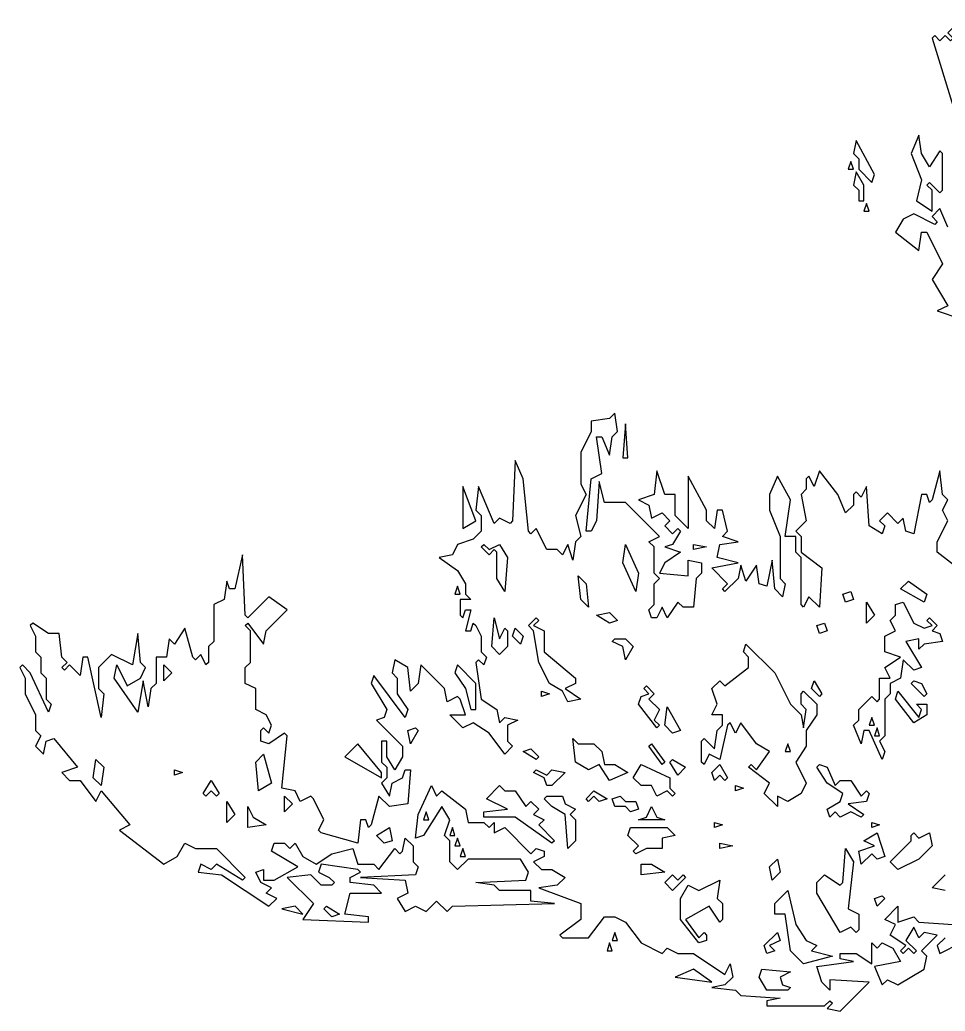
# Model space of a CAD drawing. Header units: millimetres. Extents: x -1921 to 1919, y -2 to 9002.
# Drawn here: x -1820 to -1042, y 2988 to 3820 of the extents above; entities that cross this region are included whole.
import ezdxf

# ---------------------------------------------------------------- set-up
doc = ezdxf.new("R2010")
doc.units = ezdxf.units.MM
doc.layers.add('ALMOND-DRAW-PROFILE', color=7, linetype='Continuous', lineweight=25)

msp = doc.modelspace()

# ---------------------------------------------------------------- linework, layer by layer
at = {"layer": 'ALMOND-DRAW-PROFILE'}
for points in [[(-1035.85, 3747.06), (-1031.45, 3747.06), (-1031.45, 3764.68), (-1027.04, 3769.08), (-1027.04, 3782.29), (-1035.85, 3791.1), (-1029.24, 3797.7), (-1024.84, 3797.7), (-1011.63, 3784.49), (-1005.03, 3791.1), (-1029.24, 3819.72), (-1040.25, 3808.71), (-1035.85, 3804.31), (-1038.05, 3802.1), (-1042.45, 3806.51), (-1046.86, 3802.1), (-1051.26, 3806.51), (-1053.46, 3804.31)], [(-1053.46, 3659), (-1053.46, 3676.61), (-1057.87, 3681.02), (-1055.66, 3683.22), (-1046.86, 3674.41), (-1044.66, 3676.61), (-1044.66, 3707.44), (-1046.86, 3709.64), (-1055.66, 3696.43), (-1062.27, 3707.44), (-1064.47, 3722.85), (-1071.07, 3707.44), (-1062.27, 3685.42), (-1066.67, 3667.81)], [(-1104.1, 3683.22), (-1101.9, 3689.82), (-1117.31, 3718.44), (-1119.51, 3707.44), (-1115.11, 3703.03), (-1115.11, 3694.23)], [(-1123.91, 3694.23), (-1119.51, 3694.23), (-1121.71, 3700.83)], [(-1115.11, 3667.81), (-1110.7, 3667.81), (-1110.7, 3681.02), (-1117.31, 3692.03), (-1119.51, 3681.02), (-1115.11, 3676.61)], [(-1110.7, 3659), (-1106.3, 3659), (-1108.5, 3665.61)], [(-1313.25, 3452.05), (-1308.84, 3452.05), (-1311.05, 3480.68)], [(-1447.54, 3392.61), (-1436.53, 3399.22), (-1447.54, 3427.84)], [(-1412.32, 3339.77), (-1418.92, 3350.78), (-1418.92, 3372.8), (-1421.12, 3375), (-1425.53, 3370.6), (-1432.13, 3377.2), (-1429.93, 3379.4), (-1425.53, 3375), (-1416.72, 3379.4), (-1410.12, 3368.4)], [(-1302.24, 3339.77), (-1313.25, 3363.99), (-1311.05, 3379.4), (-1300.04, 3355.19)], [(-1253.8, 3375), (-1253.8, 3379.4), (-1242.8, 3377.2)], [(-1341.87, 3326.57), (-1348.47, 3333.17), (-1350.67, 3352.98), (-1344.07, 3346.38)], [(-1079.88, 3341.98), (-1073.28, 3348.58), (-1057.87, 3337.57), (-1060.07, 3330.97)], [(-1454.15, 3337.57), (-1449.74, 3337.57), (-1451.95, 3344.18)], [(-1126.11, 3330.97), (-1128.32, 3337.57), (-1121.71, 3339.77), (-1119.51, 3333.17)], [(-1095.29, 3198.87), (-1106.3, 3223.09), (-1110.7, 3223.09), (-1112.9, 3212.08), (-1119.51, 3227.5), (-1115.11, 3231.9), (-1115.11, 3240.7), (-1104.1, 3251.71), (-1099.7, 3247.31), (-1097.49, 3249.51), (-1097.49, 3267.12), (-1088.69, 3267.12), (-1093.09, 3275.93), (-1079.88, 3284.74), (-1093.09, 3289.14), (-1093.09, 3302.35), (-1084.28, 3306.75), (-1088.69, 3315.56), (-1084.28, 3319.96), (-1084.28, 3328.77), (-1077.68, 3330.97), (-1068.87, 3313.36), (-1060.07, 3308.95), (-1053.46, 3311.15), (-1057.87, 3315.56), (-1055.66, 3317.76), (-1051.26, 3313.36), (-1049.06, 3311.15), (-1053.46, 3306.75), (-1046.86, 3304.55), (-1044.66, 3297.95), (-1060.07, 3295.74), (-1064.47, 3291.34), (-1064.47, 3300.15), (-1075.48, 3297.95), (-1062.27, 3275.93), (-1068.87, 3273.73), (-1077.68, 3282.53), (-1079.88, 3267.12), (-1088.69, 3262.72), (-1088.69, 3253.91), (-1093.09, 3249.51), (-1093.09, 3218.69), (-1097.49, 3214.29), (-1093.09, 3205.48)], [(-1108.5, 3313.36), (-1108.5, 3330.97), (-1101.9, 3319.96)], [(-1324.25, 3313.36), (-1335.26, 3319.96), (-1324.25, 3322.16), (-1317.65, 3315.56)], [(-1416.72, 3286.94), (-1423.33, 3293.54), (-1421.12, 3317.76), (-1416.72, 3300.15), (-1412.32, 3308.95), (-1410.12, 3306.75), (-1410.12, 3293.54)], [(-1359.48, 3247.31), (-1363.88, 3256.12), (-1374.89, 3262.72), (-1383.7, 3280.33), (-1388.1, 3306.75), (-1392.5, 3311.15), (-1385.9, 3317.76), (-1383.7, 3315.56), (-1388.1, 3311.15), (-1379.29, 3306.75), (-1379.29, 3289.14), (-1352.88, 3267.12), (-1352.88, 3262.72), (-1361.68, 3258.32), (-1348.47, 3249.51)], [(-1148.13, 3304.55), (-1150.33, 3311.15), (-1143.73, 3313.36), (-1141.52, 3306.75)], [(-1399.11, 3295.74), (-1405.71, 3302.35), (-1403.51, 3308.95), (-1396.91, 3302.35)], [(-1311.05, 3282.53), (-1313.25, 3293.54), (-1322.05, 3297.95), (-1319.85, 3300.15), (-1311.05, 3300.15), (-1304.44, 3293.54)], [(-1183.35, 3159.25), (-1194.36, 3170.25), (-1189.96, 3179.06), (-1207.57, 3192.27), (-1205.37, 3194.47), (-1200.97, 3190.07), (-1189.96, 3205.48), (-1200.97, 3212.08), (-1214.18, 3229.7), (-1218.58, 3220.89), (-1222.98, 3229.7), (-1225.18, 3227.5), (-1231.79, 3198.87), (-1240.6, 3203.28), (-1245, 3194.47), (-1247.2, 3196.67), (-1247.2, 3214.29), (-1245, 3216.49), (-1236.19, 3207.68), (-1233.99, 3223.09), (-1229.59, 3227.5), (-1229.59, 3236.3), (-1238.39, 3236.3), (-1233.99, 3245.11), (-1238.39, 3258.32), (-1231.79, 3264.92), (-1227.39, 3260.52), (-1207.57, 3275.93), (-1207.57, 3284.74), (-1211.97, 3289.14), (-1209.77, 3295.74), (-1185.56, 3271.53), (-1172.35, 3245.11), (-1163.54, 3236.3), (-1161.34, 3225.29), (-1159.14, 3240.7), (-1163.54, 3245.11), (-1163.54, 3253.91), (-1161.34, 3256.12), (-1150.33, 3245.11), (-1150.33, 3236.3), (-1159.14, 3223.09), (-1159.14, 3209.88), (-1167.94, 3196.67), (-1159.14, 3179.06), (-1163.54, 3170.25), (-1174.55, 3163.65), (-1183.35, 3168.05)], [(-1698.52, 3264.92), (-1698.52, 3278.13), (-1691.92, 3271.53)], [(-1440.94, 3240.7), (-1436.53, 3240.7), (-1436.53, 3262.72), (-1451.95, 3278.13), (-1454.15, 3271.53), (-1445.34, 3258.32)], [(-1148.13, 3251.71), (-1154.73, 3258.32), (-1152.53, 3264.92), (-1145.93, 3253.91)], [(-1060.07, 3251.71), (-1071.07, 3262.72), (-1068.87, 3264.92), (-1062.27, 3262.72), (-1057.87, 3253.91)], [(-1381.5, 3251.71), (-1381.5, 3256.12), (-1374.89, 3253.91)], [(-1284.63, 3225.29), (-1300.04, 3245.11), (-1297.84, 3251.71), (-1291.23, 3253.91), (-1295.63, 3258.32), (-1293.43, 3260.52), (-1286.83, 3253.91), (-1291.23, 3249.51), (-1282.42, 3240.7), (-1286.83, 3231.9), (-1282.42, 3227.5)], [(-1068.87, 3229.7), (-1084.28, 3249.51), (-1082.08, 3256.12), (-1064.47, 3234.1), (-1062.27, 3240.7), (-1066.67, 3245.11), (-1057.87, 3245.11), (-1057.87, 3236.3)], [(-1271.42, 3220.89), (-1278.02, 3227.5), (-1275.82, 3242.91), (-1264.81, 3223.09)], [(-1106.3, 3227.5), (-1101.9, 3227.5), (-1104.1, 3234.1)], [(-1491.57, 3212.08), (-1493.78, 3223.09), (-1487.17, 3225.29), (-1484.97, 3223.09)], [(-1101.9, 3218.69), (-1097.49, 3218.69), (-1099.7, 3225.29)], [(-1324.25, 3181.26), (-1333.06, 3194.47), (-1341.87, 3190.07), (-1352.88, 3196.67), (-1355.08, 3216.49), (-1350.67, 3212.08), (-1337.46, 3212.08), (-1330.86, 3205.48), (-1328.66, 3194.47), (-1319.85, 3194.47), (-1308.84, 3187.87)], [(-1515.79, 3183.46), (-1515.79, 3187.87), (-1535.6, 3212.08), (-1546.61, 3201.08)], [(-1385.9, 3198.87), (-1396.91, 3205.48), (-1390.3, 3207.68), (-1383.7, 3201.08)], [(-1280.22, 3194.47), (-1291.23, 3209.88), (-1289.03, 3212.08), (-1278.02, 3196.67)], [(-1176.75, 3205.48), (-1172.35, 3205.48), (-1174.55, 3212.08)], [(-1751.36, 3176.86), (-1757.96, 3183.46), (-1755.76, 3198.87), (-1749.16, 3192.27)], [(-1619.26, 3172.46), (-1621.47, 3196.67), (-1614.86, 3203.28), (-1608.26, 3179.06)], [(-1267.01, 3185.67), (-1273.62, 3196.67), (-1271.42, 3198.87), (-1260.41, 3192.27)], [(-1689.71, 3185.67), (-1689.71, 3190.07), (-1683.11, 3187.87)], [(-1377.09, 3176.86), (-1379.29, 3183.46), (-1388.1, 3187.87), (-1385.9, 3190.07), (-1377.09, 3185.67), (-1372.69, 3190.07), (-1361.68, 3187.87), (-1372.69, 3176.86)], [(-1284.63, 3168.05), (-1289.03, 3176.86), (-1297.84, 3176.86), (-1304.44, 3183.46), (-1297.84, 3194.47), (-1273.62, 3183.46), (-1273.62, 3174.66), (-1269.22, 3170.25), (-1271.42, 3168.05), (-1275.82, 3172.46)], [(-1236.19, 3181.26), (-1238.39, 3187.87), (-1231.79, 3194.47), (-1225.18, 3183.46), (-1227.39, 3181.26), (-1231.79, 3185.67)], [(-1139.32, 3150.44), (-1141.52, 3157.05), (-1130.52, 3163.65), (-1128.32, 3170.25), (-1141.52, 3179.06), (-1150.33, 3192.27), (-1148.13, 3194.47), (-1141.52, 3192.27), (-1134.92, 3176.86), (-1130.52, 3181.26), (-1121.71, 3181.26), (-1112.9, 3168.05), (-1108.5, 3172.46), (-1106.3, 3170.25), (-1108.5, 3163.65), (-1123.91, 3161.45), (-1110.7, 3152.64), (-1112.9, 3150.44), (-1121.71, 3154.84), (-1130.52, 3150.44), (-1134.92, 3154.84)], [(-1663.3, 3168.05), (-1665.5, 3170.25), (-1658.89, 3181.26), (-1652.29, 3170.25), (-1654.49, 3168.05), (-1658.89, 3172.46)], [(-1372.69, 3128.42), (-1403.51, 3150.44), (-1429.93, 3150.44), (-1429.93, 3154.84), (-1410.12, 3157.05), (-1427.73, 3165.85), (-1416.72, 3176.86), (-1412.32, 3172.46), (-1403.51, 3172.46), (-1394.7, 3159.25), (-1390.3, 3163.65), (-1383.7, 3157.05), (-1388.1, 3152.64), (-1379.29, 3148.24), (-1383.7, 3143.84), (-1370.49, 3130.63)], [(-1341.87, 3163.65), (-1344.07, 3165.85), (-1337.46, 3172.46), (-1326.46, 3165.85), (-1333.06, 3163.65), (-1337.46, 3168.05)], [(-1218.58, 3172.46), (-1218.58, 3176.86), (-1211.97, 3174.66)], [(-1645.68, 3146.04), (-1645.68, 3163.65), (-1639.08, 3152.64)], [(-1597.25, 3154.84), (-1597.25, 3168.05), (-1590.64, 3161.45)], [(-1359.48, 3124.02), (-1361.68, 3152.64), (-1372.69, 3159.25), (-1379.29, 3165.85), (-1377.09, 3168.05), (-1363.88, 3168.05), (-1361.68, 3161.45), (-1352.88, 3157.05), (-1357.28, 3152.64), (-1352.88, 3148.24), (-1352.88, 3130.63)], [(-1306.64, 3154.84), (-1311.05, 3159.25), (-1319.85, 3159.25), (-1322.05, 3165.85), (-1315.45, 3168.05), (-1311.05, 3163.65), (-1302.24, 3163.65), (-1300.04, 3157.05)], [(-1628.07, 3141.63), (-1628.07, 3159.25), (-1623.67, 3150.44), (-1612.66, 3143.84)], [(-1480.57, 3148.24), (-1476.16, 3148.24), (-1478.36, 3154.84)], [(-1300.04, 3148.24), (-1293.43, 3150.44), (-1289.03, 3159.25), (-1284.63, 3150.44), (-1278.02, 3148.24)], [(-1236.19, 3141.63), (-1236.19, 3146.04), (-1229.59, 3143.84)], [(-1104.1, 3141.63), (-1104.1, 3146.04), (-1097.49, 3143.84)], [(-1513.59, 3128.42), (-1520.19, 3135.03), (-1509.19, 3141.63), (-1506.98, 3130.63)], [(-1458.55, 3135.03), (-1454.15, 3135.03), (-1456.35, 3141.63)], [(-1302.24, 3119.62), (-1304.44, 3121.82), (-1300.04, 3126.22), (-1308.84, 3135.03), (-1306.64, 3141.63), (-1275.82, 3141.63), (-1269.22, 3135.03), (-1280.22, 3132.83), (-1280.22, 3124.02), (-1293.43, 3124.02)], [(-1454.15, 3126.22), (-1449.74, 3126.22), (-1451.95, 3132.83)], [(-1112.9, 3110.81), (-1115.11, 3121.82), (-1101.9, 3126.22), (-1110.7, 3130.63), (-1099.7, 3137.23), (-1093.09, 3117.42), (-1099.7, 3115.22), (-1104.1, 3119.62)], [(-1082.08, 3106.41), (-1088.69, 3113.01), (-1071.07, 3130.63), (-1071.07, 3135.03), (-1068.87, 3137.23), (-1064.47, 3132.83), (-1055.66, 3137.23), (-1053.46, 3126.22), (-1064.47, 3115.22)], [(-1449.74, 3117.42), (-1445.34, 3117.42), (-1447.54, 3124.02)], [(-1231.79, 3124.02), (-1231.79, 3128.42), (-1220.78, 3126.22)], [(-1130.52, 3053.57), (-1150.33, 3086.59), (-1150.33, 3095.4), (-1143.73, 3102.01), (-1130.52, 3093.2), (-1128.32, 3095.4), (-1126.11, 3124.02), (-1119.51, 3113.01), (-1123.91, 3073.39), (-1115.11, 3068.98), (-1115.11, 3055.77), (-1117.31, 3053.57), (-1121.71, 3057.97)], [(-1187.76, 3097.6), (-1189.96, 3108.61), (-1183.35, 3115.22), (-1181.15, 3104.21)], [(-1581.84, 3064.58), (-1526.8, 3062.38), (-1526.8, 3066.78), (-1546.61, 3068.98), (-1542.21, 3086.59), (-1515.79, 3086.59), (-1522.4, 3093.2), (-1542.21, 3095.4), (-1542.21, 3099.8), (-1533.4, 3104.21), (-1535.6, 3106.41), (-1566.43, 3110.81), (-1568.63, 3104.21), (-1559.82, 3099.8), (-1555.42, 3095.4), (-1557.62, 3093.2), (-1566.43, 3093.2), (-1575.23, 3102.01), (-1595.05, 3099.8), (-1573.03, 3077.79)], [(-1297.84, 3102.01), (-1297.84, 3110.81), (-1289.03, 3110.81), (-1278.02, 3104.21)], [(-1271.42, 3088.8), (-1278.02, 3095.4), (-1271.42, 3102.01), (-1267.01, 3097.6), (-1262.61, 3102.01), (-1260.41, 3099.8)], [(-1249.4, 3044.77), (-1264.81, 3064.58), (-1264.81, 3082.19), (-1258.21, 3093.2), (-1249.4, 3088.8), (-1231.79, 3097.6), (-1233.99, 3082.19), (-1229.59, 3077.79), (-1229.59, 3064.58), (-1231.79, 3062.38), (-1240.6, 3075.59), (-1260.41, 3064.58), (-1249.4, 3049.17), (-1245, 3053.57), (-1242.8, 3051.37), (-1242.8, 3046.97)], [(-1161.34, 3027.15), (-1172.35, 3038.16), (-1176.75, 3068.98), (-1185.56, 3068.98), (-1185.56, 3077.79), (-1174.55, 3088.8), (-1167.94, 3060.18), (-1159.14, 3046.97), (-1150.33, 3042.56), (-1154.73, 3038.16), (-1137.12, 3033.76)], [(-1099.7, 3075.59), (-1101.9, 3082.19), (-1095.29, 3084.39), (-1093.09, 3082.19)], [(-1581.84, 3068.98), (-1588.44, 3075.59), (-1599.45, 3073.39)], [(-1557.62, 3066.78), (-1564.23, 3073.39), (-1562.02, 3075.59), (-1551.02, 3068.98)], [(-1322.05, 3046.97), (-1317.65, 3046.97), (-1319.85, 3053.57)], [(-1192.16, 3035.96), (-1194.36, 3042.56), (-1183.35, 3053.57), (-1181.15, 3046.97), (-1189.96, 3042.56), (-1185.56, 3038.16)], [(-1326.46, 3038.16), (-1322.05, 3038.16), (-1324.25, 3044.77)], [(-1238.39, 3011.74), (-1253.8, 3022.75), (-1269.22, 3016.14)], [(-1192.16, 3005.14), (-1198.77, 3016.14), (-1196.56, 3022.75), (-1172.35, 3020.55), (-1181.15, 3016.14), (-1178.95, 3009.54), (-1172.35, 3007.34), (-1174.55, 3005.14)]]:
    msp.add_lwpolyline(points, close=True, dxfattribs=at)
for points in [[(-1040.25, 3645.79), (-1046.86, 3661.2), (-1053.46, 3654.6), (-1049.06, 3650.2), (-1051.26, 3647.99), (-1068.87, 3656.8), (-1077.68, 3652.4), (-1084.28, 3641.39), (-1064.47, 3625.98), (-1062.27, 3641.39), (-1057.87, 3641.39), (-1044.66, 3614.97), (-1053.46, 3601.76), (-1040.25, 3579.75), (-1049.06, 3575.34), (-1029.24, 3568.74)], [(-1029.24, 3357.39), (-1049.06, 3372.8), (-1049.06, 3381.6), (-1040.25, 3399.22), (-1044.66, 3408.02), (-1040.25, 3416.83), (-1044.66, 3421.23), (-1046.86, 3441.05), (-1053.46, 3416.83), (-1055.66, 3414.63), (-1057.87, 3421.23), (-1062.27, 3421.23), (-1068.87, 3388.21), (-1075.48, 3390.41), (-1077.68, 3401.42), (-1082.08, 3397.02), (-1090.89, 3405.82), (-1097.49, 3399.22), (-1093.09, 3394.81), (-1095.29, 3388.21), (-1106.3, 3394.81), (-1108.5, 3427.84), (-1112.9, 3419.03), (-1117.31, 3423.43), (-1119.51, 3421.23), (-1119.51, 3412.43), (-1126.11, 3405.82), (-1132.72, 3421.23), (-1148.13, 3441.05), (-1152.53, 3427.84), (-1156.94, 3436.64), (-1159.14, 3434.44), (-1159.14, 3425.64), (-1163.54, 3421.23), (-1159.14, 3399.22), (-1167.94, 3390.41), (-1163.54, 3386.01), (-1163.54, 3372.8), (-1145.93, 3359.59), (-1148.13, 3326.57), (-1156.94, 3335.37), (-1161.34, 3326.57), (-1163.54, 3328.77), (-1163.54, 3368.4), (-1167.94, 3372.8), (-1167.94, 3386.01), (-1176.75, 3386.01), (-1172.35, 3416.83), (-1183.35, 3436.64), (-1189.96, 3421.23), (-1189.96, 3408.02), (-1181.15, 3386.01), (-1181.15, 3350.78), (-1176.75, 3346.38), (-1178.95, 3335.37), (-1185.56, 3341.98), (-1187.76, 3366.19), (-1192.16, 3344.18), (-1198.77, 3346.38), (-1200.97, 3361.79), (-1209.77, 3348.58), (-1214.18, 3361.79), (-1216.38, 3350.78), (-1227.39, 3339.77), (-1229.59, 3341.98), (-1225.18, 3346.38), (-1238.39, 3359.59), (-1216.38, 3363.99), (-1233.99, 3368.4), (-1231.79, 3379.4), (-1216.38, 3381.6), (-1229.59, 3386.01), (-1225.18, 3390.41), (-1229.59, 3408.02), (-1233.99, 3408.02), (-1236.19, 3392.61), (-1242.8, 3399.22), (-1242.8, 3408.02), (-1258.21, 3436.64), (-1258.21, 3392.61), (-1269.22, 3403.62), (-1269.22, 3421.23), (-1278.02, 3421.23), (-1284.63, 3441.05), (-1286.83, 3421.23), (-1300.04, 3416.83), (-1291.23, 3412.43), (-1289.03, 3401.42), (-1280.22, 3405.82), (-1273.62, 3399.22), (-1278.02, 3394.81), (-1271.42, 3388.21), (-1267.01, 3392.61), (-1264.81, 3390.41), (-1271.42, 3379.4), (-1278.02, 3377.2), (-1264.81, 3372.8), (-1278.02, 3363.99), (-1282.42, 3355.19), (-1258.21, 3352.98), (-1258.21, 3366.19), (-1247.2, 3363.99), (-1247.2, 3355.19), (-1251.6, 3350.78), (-1253.8, 3326.57), (-1262.61, 3326.57), (-1267.01, 3330.97), (-1275.82, 3317.76), (-1280.22, 3326.57), (-1284.63, 3317.76), (-1289.03, 3317.76), (-1291.23, 3324.36), (-1286.83, 3328.77), (-1286.83, 3346.38), (-1282.42, 3350.78), (-1286.83, 3355.19), (-1286.83, 3377.2), (-1291.23, 3381.6), (-1282.42, 3386.01), (-1311.05, 3414.63), (-1328.66, 3414.63), (-1333.06, 3432.24), (-1335.26, 3399.22), (-1339.67, 3390.41), (-1344.07, 3390.41), (-1339.67, 3434.44), (-1330.86, 3438.85), (-1335.26, 3469.67), (-1330.86, 3469.67), (-1324.25, 3454.26), (-1322.05, 3469.67), (-1317.65, 3474.07), (-1319.85, 3489.48), (-1324.25, 3485.08), (-1339.67, 3482.88), (-1339.67, 3474.07), (-1348.47, 3456.46), (-1348.47, 3430.04), (-1344.07, 3421.23), (-1352.88, 3403.62), (-1348.47, 3386.01), (-1352.88, 3381.6), (-1355.08, 3366.19), (-1359.48, 3379.4), (-1363.88, 3370.6), (-1368.29, 3375), (-1377.09, 3375), (-1385.9, 3392.61), (-1390.3, 3388.21), (-1392.5, 3390.41), (-1396.91, 3434.44), (-1403.51, 3449.85), (-1405.71, 3399.22), (-1407.91, 3397.02), (-1416.72, 3401.42), (-1421.12, 3397.02), (-1434.33, 3427.84), (-1436.53, 3408.02), (-1432.13, 3403.62), (-1432.13, 3390.41), (-1438.74, 3383.81), (-1451.95, 3379.4), (-1456.35, 3370.6), (-1467.36, 3368.4), (-1451.95, 3357.39), (-1445.34, 3346.38), (-1445.34, 3337.57), (-1440.94, 3333.17), (-1449.74, 3333.17), (-1449.74, 3319.96), (-1447.54, 3317.76), (-1445.34, 3324.36), (-1440.94, 3324.36), (-1445.34, 3306.75), (-1440.94, 3306.75), (-1438.74, 3313.36), (-1436.53, 3311.15), (-1432.13, 3302.35), (-1432.13, 3289.14), (-1427.73, 3284.74), (-1429.93, 3278.13), (-1434.33, 3282.53), (-1436.53, 3280.33), (-1432.13, 3249.51), (-1418.92, 3240.7), (-1416.72, 3229.7), (-1412.32, 3234.1), (-1401.31, 3231.9), (-1410.12, 3227.5), (-1410.12, 3214.29), (-1405.71, 3209.88), (-1412.32, 3203.28), (-1425.53, 3220.89), (-1438.74, 3229.7), (-1447.54, 3225.29), (-1458.55, 3236.3), (-1445.34, 3236.3), (-1449.74, 3249.51), (-1451.95, 3251.71), (-1460.75, 3247.31), (-1462.95, 3258.32), (-1482.77, 3278.13), (-1484.97, 3262.72), (-1491.57, 3256.12), (-1493.78, 3275.93), (-1504.78, 3282.53), (-1506.98, 3271.53), (-1502.58, 3267.12), (-1502.58, 3253.91), (-1493.78, 3240.7), (-1495.98, 3234.1), (-1522.4, 3269.32), (-1524.6, 3262.72), (-1511.39, 3240.7), (-1513.59, 3234.1), (-1520.19, 3231.9), (-1498.18, 3209.88), (-1498.18, 3201.08), (-1504.78, 3190.07), (-1511.39, 3201.08), (-1511.39, 3214.29), (-1515.79, 3214.29), (-1515.79, 3196.67), (-1511.39, 3192.27), (-1511.39, 3183.46), (-1515.79, 3179.06), (-1509.19, 3168.05), (-1506.98, 3179.06), (-1498.18, 3183.46), (-1495.98, 3190.07), (-1491.57, 3190.07), (-1493.78, 3161.45), (-1509.19, 3159.25), (-1517.99, 3168.05), (-1524.6, 3143.84), (-1526.8, 3141.63), (-1529, 3148.24), (-1533.4, 3148.24), (-1535.6, 3128.42), (-1566.43, 3137.23), (-1568.63, 3139.43), (-1564.23, 3148.24), (-1573.03, 3165.85), (-1575.23, 3168.05), (-1584.04, 3163.65), (-1588.44, 3172.46), (-1599.45, 3174.66), (-1595.05, 3218.69), (-1597.25, 3220.89), (-1610.46, 3212.08), (-1617.06, 3214.29), (-1617.06, 3223.09), (-1614.86, 3225.29), (-1610.46, 3220.89), (-1608.26, 3227.5), (-1612.66, 3236.3), (-1621.47, 3240.7), (-1621.47, 3258.32), (-1630.27, 3262.72), (-1630.27, 3275.93), (-1625.87, 3280.33), (-1625.87, 3306.75), (-1630.27, 3311.15), (-1628.07, 3313.36), (-1614.86, 3295.74), (-1612.66, 3306.75), (-1595.05, 3324.36), (-1610.46, 3335.37), (-1628.07, 3317.76), (-1630.27, 3319.96), (-1632.47, 3370.6), (-1639.08, 3341.98), (-1643.48, 3341.98), (-1645.68, 3348.58), (-1647.88, 3333.17), (-1656.69, 3328.77), (-1656.69, 3297.95), (-1661.09, 3293.54), (-1661.09, 3280.33), (-1663.3, 3278.13), (-1667.7, 3286.94), (-1672.1, 3282.53), (-1674.3, 3284.74), (-1680.91, 3308.95), (-1689.71, 3295.74), (-1694.12, 3300.15), (-1696.32, 3284.74), (-1705.13, 3284.74), (-1705.13, 3262.72), (-1709.53, 3258.32), (-1711.73, 3242.91), (-1716.13, 3264.92), (-1720.54, 3238.5), (-1740.35, 3267.12), (-1738.15, 3278.13), (-1729.34, 3260.52), (-1718.33, 3267.12), (-1713.93, 3275.93), (-1718.33, 3280.33), (-1720.54, 3304.55), (-1724.94, 3278.13), (-1742.55, 3286.94), (-1753.56, 3275.93), (-1753.56, 3258.32), (-1749.16, 3253.91), (-1751.36, 3234.1), (-1762.37, 3284.74), (-1766.77, 3284.74), (-1768.97, 3269.32), (-1777.78, 3278.13), (-1782.18, 3273.73), (-1784.38, 3275.93), (-1779.98, 3280.33), (-1784.38, 3284.74), (-1786.58, 3304.55), (-1795.39, 3304.55), (-1808.6, 3313.36), (-1810.8, 3311.15), (-1806.4, 3302.35), (-1806.4, 3289.14), (-1801.99, 3284.74), (-1801.99, 3271.53), (-1797.59, 3267.12), (-1797.59, 3249.51), (-1793.19, 3245.11), (-1795.39, 3238.5), (-1810.8, 3271.53), (-1817.41, 3278.13), (-1819.61, 3275.93), (-1815.2, 3267.12), (-1815.2, 3253.91), (-1806.4, 3236.3), (-1806.4, 3223.09), (-1801.99, 3218.69), (-1806.4, 3209.88), (-1799.79, 3203.28), (-1797.59, 3214.29), (-1790.99, 3216.49), (-1771.17, 3192.27), (-1784.38, 3187.87), (-1777.78, 3181.26), (-1768.97, 3181.26), (-1755.76, 3163.65), (-1751.36, 3172.46), (-1727.14, 3143.84), (-1735.95, 3139.43), (-1698.52, 3110.81), (-1687.51, 3117.42), (-1680.91, 3128.42), (-1672.1, 3124.02), (-1654.49, 3124.02), (-1630.27, 3099.8), (-1632.47, 3097.6), (-1654.49, 3110.81), (-1658.89, 3106.41), (-1667.7, 3110.81), (-1669.9, 3104.21), (-1650.09, 3102.01), (-1610.46, 3075.59), (-1603.85, 3082.19), (-1612.66, 3086.59), (-1608.26, 3091), (-1617.06, 3095.4), (-1621.47, 3104.21), (-1614.86, 3106.41), (-1614.86, 3097.6), (-1606.06, 3097.6), (-1586.24, 3108.61), (-1608.26, 3121.82), (-1606.06, 3128.42), (-1597.25, 3128.42), (-1592.85, 3124.02), (-1588.44, 3128.42), (-1581.84, 3117.42), (-1570.83, 3110.81), (-1557.62, 3119.62), (-1540.01, 3124.02), (-1535.6, 3110.81), (-1522.4, 3110.81), (-1517.99, 3106.41), (-1504.78, 3124.02), (-1500.38, 3119.62), (-1498.18, 3121.82), (-1495.98, 3132.83), (-1489.37, 3126.22), (-1489.37, 3113.01), (-1484.97, 3108.61), (-1487.17, 3102.01), (-1533.4, 3099.8), (-1495.98, 3097.6), (-1493.78, 3086.59), (-1502.58, 3082.19), (-1495.98, 3071.18), (-1487.17, 3075.59), (-1478.36, 3071.18), (-1469.56, 3079.99), (-1460.75, 3071.18), (-1456.35, 3075.59), (-1370.49, 3077.79), (-1390.3, 3079.99), (-1390.3, 3088.8), (-1416.72, 3088.8), (-1421.12, 3093.2), (-1436.53, 3095.4), (-1394.7, 3097.6), (-1392.5, 3104.21), (-1399.11, 3115.22), (-1443.14, 3115.22), (-1451.95, 3106.41), (-1458.55, 3113.01), (-1458.55, 3130.63), (-1462.95, 3135.03), (-1458.55, 3148.24), (-1465.15, 3159.25), (-1480.57, 3135.03), (-1487.17, 3132.83), (-1484.97, 3152.64), (-1473.96, 3176.86), (-1469.56, 3168.05), (-1465.15, 3172.46), (-1445.34, 3157.05), (-1443.14, 3146.04), (-1429.93, 3146.04), (-1425.53, 3141.63), (-1421.12, 3146.04), (-1421.12, 3137.23), (-1412.32, 3141.63), (-1390.3, 3119.62), (-1385.9, 3124.02), (-1379.29, 3121.82), (-1379.29, 3117.42), (-1388.1, 3113.01), (-1381.5, 3106.41), (-1372.69, 3106.41), (-1361.68, 3099.8), (-1368.29, 3093.2), (-1383.7, 3091), (-1348.47, 3077.79), (-1348.47, 3064.58), (-1366.08, 3051.37), (-1363.88, 3049.17), (-1341.87, 3049.17), (-1328.66, 3066.78), (-1319.85, 3066.78), (-1311.05, 3062.38), (-1297.84, 3044.77), (-1280.22, 3035.96), (-1275.82, 3040.36), (-1267.01, 3035.96), (-1253.8, 3035.96), (-1227.39, 3018.35), (-1222.98, 3027.15), (-1220.78, 3016.14), (-1227.39, 3009.54), (-1238.39, 3007.34), (-1218.58, 3005.14), (-1214.18, 3000.73), (-1181.15, 2998.53), (-1192.16, 2996.33), (-1192.16, 2991.93), (-1143.73, 2991.93), (-1139.32, 2996.33), (-1137.12, 2994.13), (-1141.52, 2989.73), (-1130.52, 2987.52), (-1106.3, 3011.74), (-1139.32, 3013.94), (-1139.32, 3005.14), (-1145.93, 3011.74), (-1150.33, 3024.95), (-1119.51, 3029.35), (-1130.52, 3031.56), (-1130.52, 3035.96), (-1117.31, 3035.96), (-1104.1, 3027.15), (-1104.1, 3044.77), (-1099.7, 3040.36), (-1095.29, 3044.77), (-1086.49, 3040.36), (-1079.88, 3029.35), (-1101.9, 3024.95), (-1095.29, 3009.54), (-1090.89, 3013.94), (-1082.08, 3009.54), (-1060.07, 3022.75), (-1057.87, 3033.76), (-1062.27, 3038.16), (-1049.06, 3051.37), (-1060.07, 3053.57), (-1064.47, 3049.17), (-1068.87, 3057.97), (-1075.48, 3046.97), (-1066.67, 3038.16), (-1068.87, 3035.96), (-1073.28, 3040.36), (-1077.68, 3035.96), (-1079.88, 3038.16), (-1075.48, 3042.56), (-1088.69, 3051.37), (-1084.28, 3060.18), (-1093.09, 3064.58), (-1082.08, 3075.59), (-1082.08, 3062.38), (-1068.87, 3066.78), (-1064.47, 3062.38), (-1035.85, 3060.18)], [(-1042.45, 3088.8), (-1053.46, 3091), (-1042.45, 3102.01)], [(-1042.45, 3049.17), (-1049.06, 3042.56), (-1046.86, 3035.96), (-1029.24, 3044.77)]]:
    msp.add_lwpolyline(points, dxfattribs=at)

doc.saveas('drawing.dxf')
